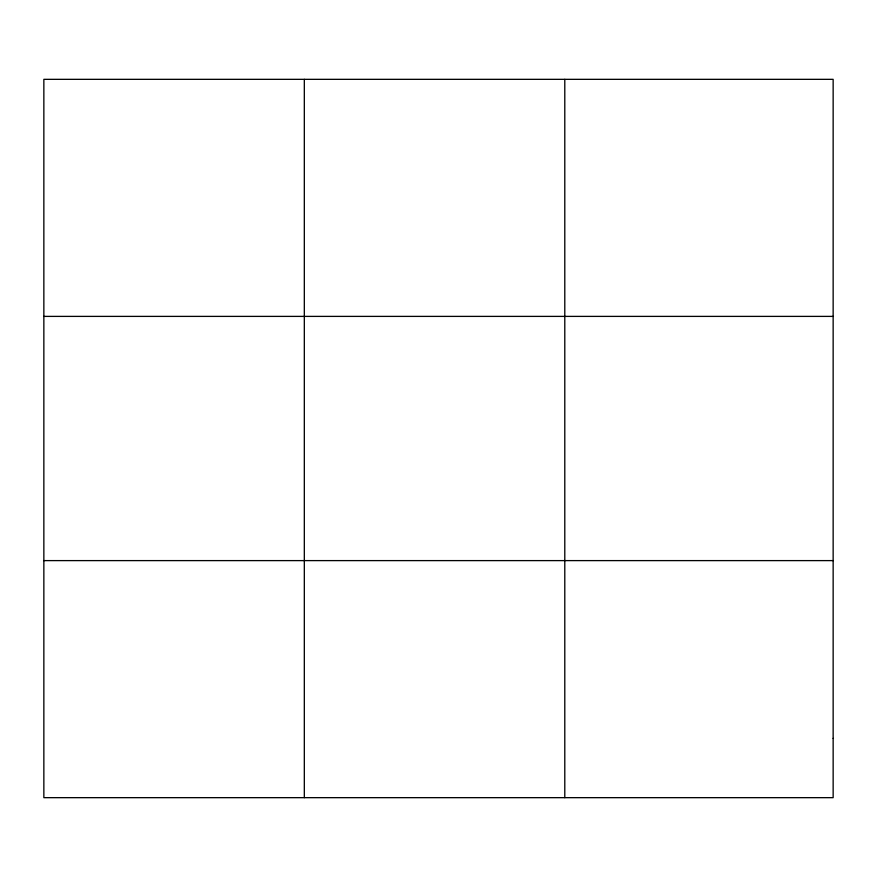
<?xml version="1.0" encoding="UTF-8"?>
<svg xmlns="http://www.w3.org/2000/svg" width="877" height="877" viewBox="0 0 877 877"><rect width="100%" height="100%" fill="white"/><g stroke="black" fill="none" stroke-linecap="round" stroke-linejoin="round"><path stroke-width="1.32" d="M304.319 79.336L304.319 797.664M564.788 79.336L564.788 797.664M43.85 316.389L833.15 316.389M43.85 560.611L833.15 560.611M833.15 738.401L833.15 797.664L43.85 797.664L43.85 79.336L833.15 79.336L833.15 738.401"/></g></svg>
